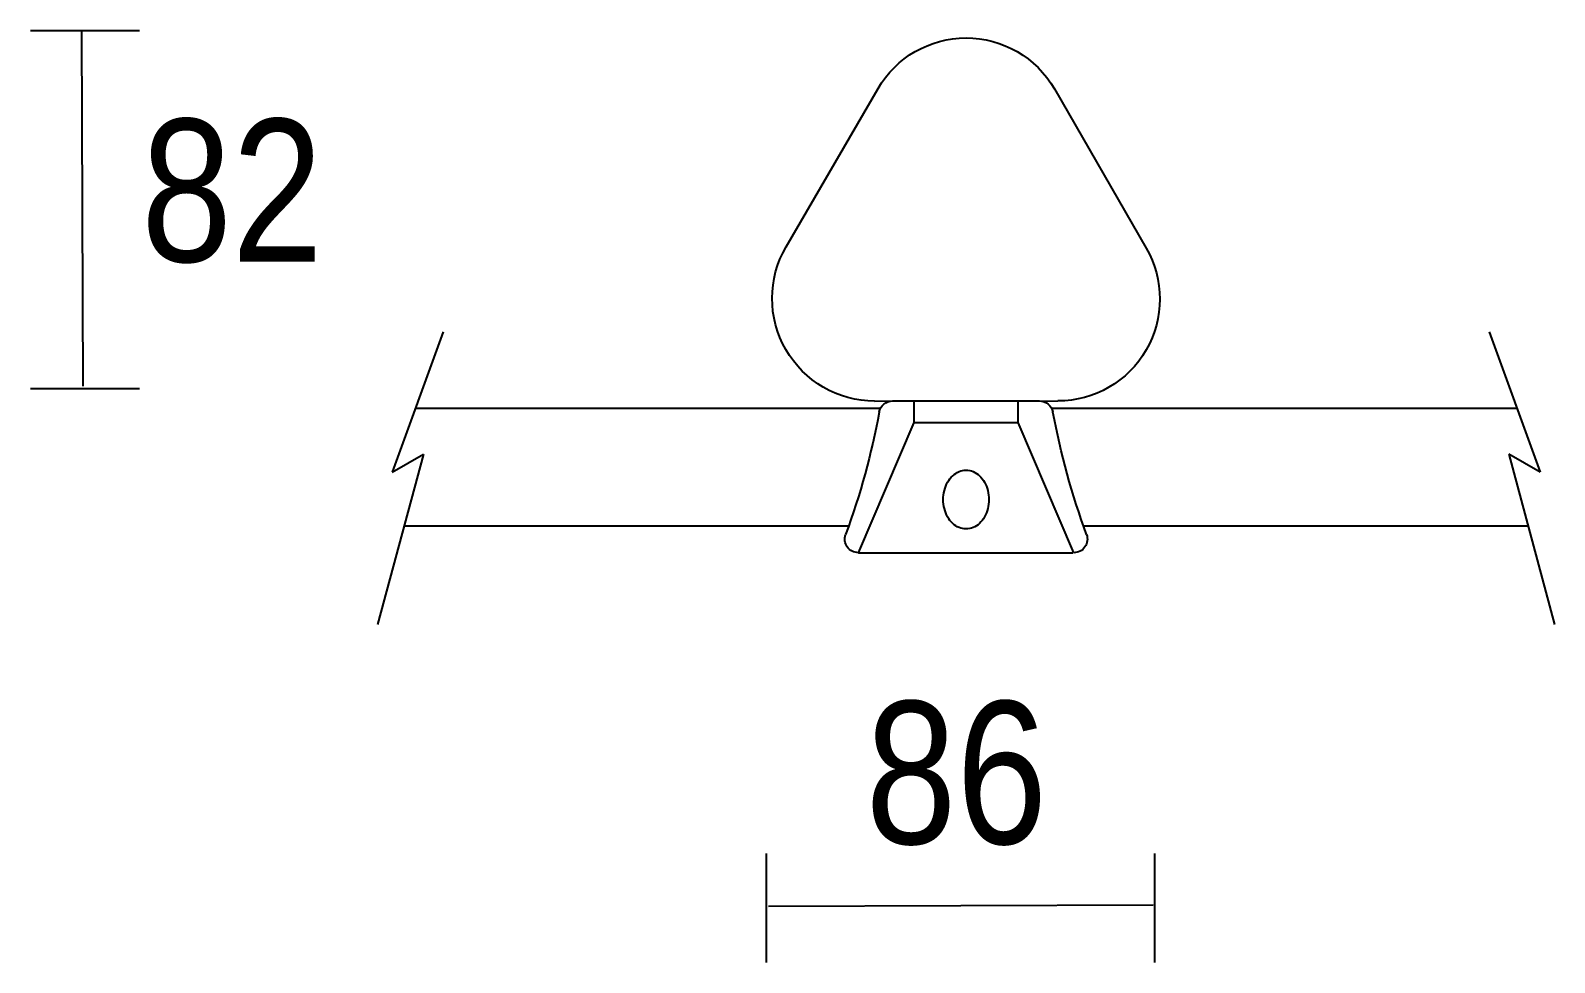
# Model space of a CAD drawing. Extents: x 7 to 173, y 7 to 258.
# Drawn here: x 103.5 to 172.8, y 68.9 to 111.3 of the extents above; entities that cross this region are included whole.
import ezdxf

# ---------------------------------------------------------------- set-up
doc = ezdxf.new("R2010")
doc.units = 0
doc.layers.add('LIVELLO_1', color=160, linetype='Continuous')
doc.styles.add('STD', font='txt')

# ---------------------------------------------------------------- blocks, each defined once
blk = doc.blocks.new('AI9-BLK1')
at = {"layer": 'LIVELLO_1', "color": 7}
for p, q in [((15.347, -19.837), (20.303, -19.837)), ((17.747, -36.008), (17.682, -19.897)), ((49.71, -29.679), (53.893, -22.481)), ((61.912, -22.492), (66.089, -29.727)), ((34.111, -33.543), (31.79, -39.921)), ((81.687, -33.543), (84.01, -39.921)), ((15.347, -36.109), (20.303, -36.109)), ((53.741, -36.682), (62.078, -36.678)), ((54.556, -36.68), (61.24, -36.68)), ((55.53, -37.66), (55.53, -36.68)), ((60.269, -37.66), (60.269, -36.68)), ((53.979, -37.025), (32.844, -37.025)), ((82.955, -37.025), (61.82, -37.025)), ((62.798, -43.579), (60.269, -37.66)), ((33.215, -39.098), (31.137, -46.848)), ((31.79, -39.921), (33.215, -39.098)), ((84.01, -39.921), (82.584, -39.098)), ((82.584, -39.098), (84.66, -46.848)), ((52.556, -42.373), (32.337, -42.373)), ((83.462, -42.373), (63.243, -42.373)), ((52.999, -43.579), (62.771, -43.579)), ((48.813, -57.255), (48.813, -62.208)), ((66.474, -57.255), (66.474, -62.208)), ((48.916, -59.651), (66.413, -59.588))]:
    blk.add_line(p, q, dxfattribs=at)
for points in [[(52.999, -43.579), (55.53, -37.66), (60.269, -37.66)], [(57.9, -39.826), (57.981, -39.828), (58.063, -39.843), (58.142, -39.863), (58.22, -39.89), (58.297, -39.927), (58.369, -39.972), (58.443, -40.022), (58.51, -40.08), (58.573, -40.147), (58.634, -40.22), (58.689, -40.293), (58.74, -40.378), (58.786, -40.464), (58.826, -40.556), (58.859, -40.651), (58.888, -40.75), (58.908, -40.854), (58.925, -40.957), (58.935, -41.06), (58.939, -41.164), (58.935, -41.269), (58.925, -41.373), (58.908, -41.476), (58.888, -41.575), (58.859, -41.675), (58.826, -41.769), (58.786, -41.862), (58.74, -41.95), (58.689, -42.032), (58.634, -42.11), (58.573, -42.181), (58.51, -42.248), (58.443, -42.304), (58.369, -42.355), (58.297, -42.398), (58.22, -42.437), (58.142, -42.465), (58.063, -42.485), (57.981, -42.498), (57.9, -42.5), (57.818, -42.498), (57.737, -42.485), (57.657, -42.465), (57.577, -42.437), (57.5, -42.398), (57.428, -42.355), (57.357, -42.304), (57.289, -42.248), (57.224, -42.181), (57.165, -42.11), (57.11, -42.032), (57.059, -41.95), (57.013, -41.862), (56.973, -41.769), (56.94, -41.675), (56.912, -41.575), (56.889, -41.476), (56.874, -41.373), (56.863, -41.269), (56.86, -41.164), (56.863, -41.06), (56.874, -40.957), (56.889, -40.854), (56.912, -40.75), (56.94, -40.651), (56.973, -40.556), (57.013, -40.464), (57.059, -40.378), (57.11, -40.293), (57.165, -40.22), (57.224, -40.147), (57.289, -40.08), (57.357, -40.022), (57.428, -39.972), (57.5, -39.927), (57.577, -39.89), (57.657, -39.863), (57.737, -39.843), (57.818, -39.828), (57.9, -39.826)]]:
    blk.add_lwpolyline(points, dxfattribs=at)
for points in [[(53.893, -22.481), (54.722, -21.05), (56.245, -20.176), (57.9, -20.176), (59.554, -20.176), (61.087, -21.059), (61.912, -22.492)], [(53.739, -36.682), (52.07, -36.682), (50.533, -35.792), (49.701, -34.347), (48.867, -32.901), (48.871, -31.123), (49.71, -29.679)], [(66.089, -29.727), (66.917, -31.162), (66.917, -32.927), (66.089, -34.36), (65.264, -35.792), (63.733, -36.678), (62.078, -36.678)], [(52.999, -43.579), (52.798, -43.579), (52.609, -43.48), (52.494, -43.314), (52.377, -43.153), (52.352, -42.937), (52.421, -42.75)], [(63.378, -42.75), (63.447, -42.937), (63.42, -43.153), (63.306, -43.314), (63.188, -43.48), (63.001, -43.579), (62.798, -43.579)]]:
    blk.add_open_spline(points, degree=3, knots=[0, 0, 0, 0, 1, 1, 1, 2, 2, 2, 2], dxfattribs=at)
for points in [[(53.95, -37.184), (54.003, -36.891), (54.259, -36.68), (54.556, -36.68)], [(61.24, -36.68), (61.54, -36.68), (61.794, -36.891), (61.849, -37.184)], [(53.95, -37.184), (53.595, -39.091), (53.089, -40.927), (52.421, -42.75)], [(63.378, -42.75), (62.71, -40.927), (62.205, -39.091), (61.849, -37.184)]]:
    blk.add_open_spline(points, degree=3, dxfattribs=at)
at = {"layer": 'LIVELLO_1', "color": 7, "char_height": 6.48134, "attachment_point": 1, "style": 'STD'}
for s, insert in [('\\fArial Narrow|b0|i0;\\H6.4813;\\C7;82', (20.383, -23.866)), ('\\fArial Narrow|b0|i0;\\H6.4813;\\C7;86', (53.329, -50.333))]:
    blk.add_mtext(s, dxfattribs=dict(at, insert=insert))

msp = doc.modelspace()

# ---------------------------------------------------------------- block references
at = {"layer": 'LIVELLO_1', "color": 7}
msp.add_blockref('AI9-BLK1', (88.168348, 131.129291), dxfattribs=at)

doc.saveas('drawing.dxf')
